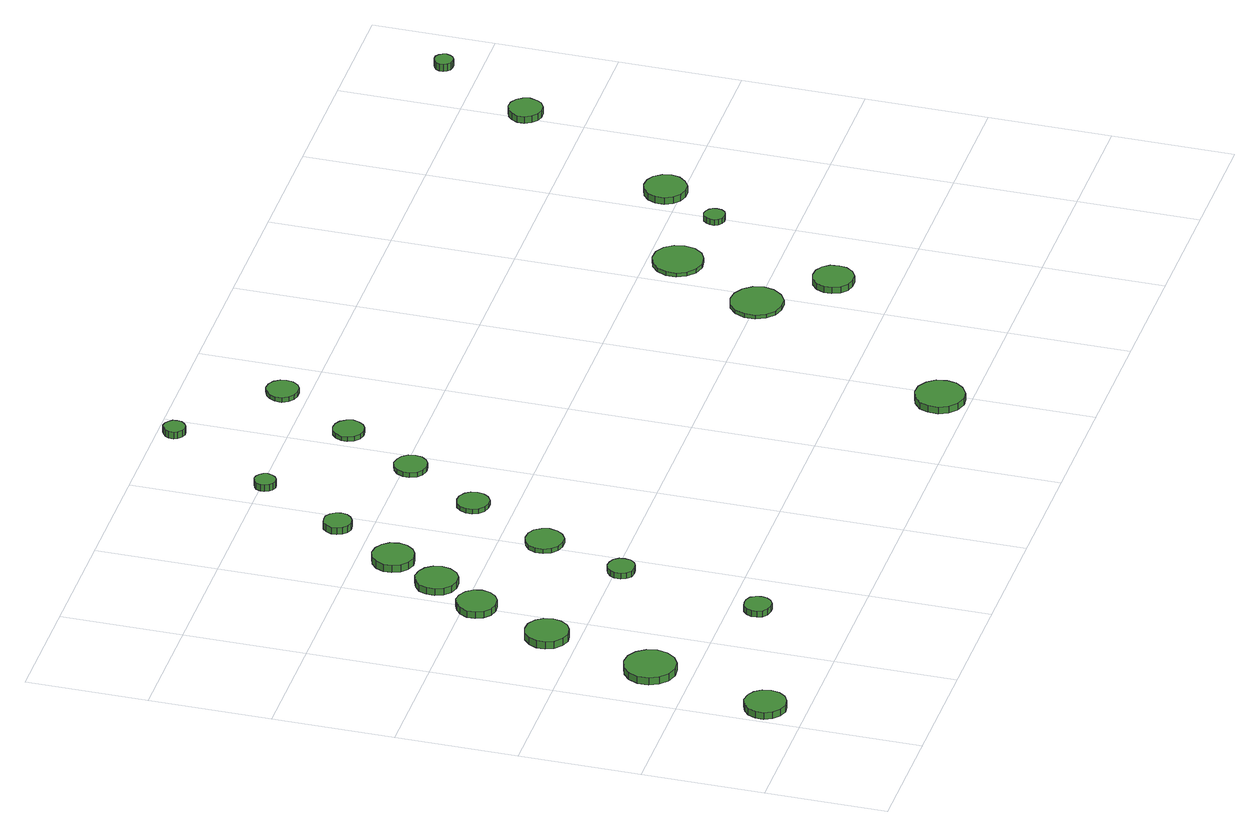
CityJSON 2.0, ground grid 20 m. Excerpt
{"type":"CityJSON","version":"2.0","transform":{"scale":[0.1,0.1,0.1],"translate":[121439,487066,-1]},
"CityObjects":{
"tree1":{"type":"SolitaryVegetationObject","attributes":{"function":"something"},"geometry":[{"type":"MultiSurface","lod":"1","boundaries":[[[0,1,2,3,4,5,6,7,8,9,10,11,12,13,14]],[[15,16,17,18,19,20,21,22,23,24,25,26,27,28,29]],[[0,29,28,1]],[[1,28,27,2]],[[2,27,26,3]],[[3,26,25,4]],[[4,25,24,5]],[[5,24,23,6]],[[6,23,22,7]],[[7,22,21,8]],[[8,21,20,9]],[[9,20,19,10]],[[10,19,18,11]],[[11,18,17,12]],[[12,17,16,13]],[[13,16,15,14]],[[14,15,29,0]]]}]},
"tree2":{"type":"SolitaryVegetationObject","attributes":{"function":"something"},"geometry":[{"type":"MultiSurface","lod":"1","boundaries":[[[30,31,32,33,34,35,36,37,38,39,40,41,42,43,44]],[[45,46,47,48,49,50,51,52,53,54,55,56,57,58,59]],[[30,59,58,31]],[[31,58,57,32]],[[32,57,56,33]],[[33,56,55,34]],[[34,55,54,35]],[[35,54,53,36]],[[36,53,52,37]],[[37,52,51,38]],[[38,51,50,39]],[[39,50,49,40]],[[40,49,48,41]],[[41,48,47,42]],[[42,47,46,43]],[[43,46,45,44]],[[44,45,59,30]]]}]},
"tree3":{"type":"SolitaryVegetationObject","attributes":{"function":"something"},"geometry":[{"type":"MultiSurface","lod":"1","boundaries":[[[60,61,62,63,64,65,66,67,68,69,70,71,72,73,74]],[[75,76,77,78,79,80,81,82,83,84,85,86,87,88,89]],[[60,89,88,61]],[[61,88,87,62]],[[62,87,86,63]],[[63,86,85,64]],[[64,85,84,65]],[[65,84,83,66]],[[66,83,82,67]],[[67,82,81,68]],[[68,81,80,69]],[[69,80,79,70]],[[70,79,78,71]],[[71,78,77,72]],[[72,77,76,73]],[[73,76,75,74]],[[74,75,89,60]]]}]},
"tree4":{"type":"SolitaryVegetationObject","attributes":{"function":"something"},"geometry":[{"type":"MultiSurface","lod":"1","boundaries":[[[90,91,92,93,94,95,96,97,98,99,100,101,102,103,104]],[[105,106,107,108,109,110,111,112,113,114,115,116,117,118,119]],[[90,119,118,91]],[[91,118,117,92]],[[92,117,116,93]],[[93,116,115,94]],[[94,115,114,95]],[[95,114,113,96]],[[96,113,112,97]],[[97,112,111,98]],[[98,111,110,99]],[[99,110,109,100]],[[100,109,108,101]],[[101,108,107,102]],[[102,107,106,103]],[[103,106,105,104]],[[104,105,119,90]]]}]},
"tree5":{"type":"SolitaryVegetationObject","attributes":{"function":"something"},"geometry":[{"type":"MultiSurface","lod":"1","boundaries":[[[120,121,122,123,124,125,126,127,128,129,130,131,132,133,134]],[[135,136,137,138,139,140,141,142,143,144,145,146,147,148,149]],[[120,149,148,121]],[[121,148,147,122]],[[122,147,146,123]],[[123,146,145,124]],[[124,145,144,125]],[[125,144,143,126]],[[126,143,142,127]],[[127,142,141,128]],[[128,141,140,129]],[[129,140,139,130]],[[130,139,138,131]],[[131,138,137,132]],[[132,137,136,133]],[[133,136,135,134]],[[134,135,149,120]]]}]},
"tree6":{"type":"SolitaryVegetationObject","attributes":{"function":"something"},"geometry":[{"type":"MultiSurface","lod":"1","boundaries":[[[150,151,152,153,154,155,156,157,158,159,160,161,162,163,164]],[[165,166,167,168,169,170,171,172,173,174,175,176,177,178,179]],[[150,179,178,151]],[[151,178,177,152]],[[152,177,176,153]],[[153,176,175,154]],[[154,175,174,155]],[[155,174,173,156]],[[156,173,172,157]],[[157,172,171,158]],[[158,171,170,159]],[[159,170,169,160]],[[160,169,168,161]],[[161,168,167,162]],[[162,167,166,163]],[[163,166,165,164]],[[164,165,179,150]]]}]},
"tree7":{"type":"SolitaryVegetationObject","attributes":{"function":"something"},"geometry":[{"type":"MultiSurface","lod":"1","boundaries":[[[180,181,182,183,184,185,186,187,188,189,190,191,192,193,194]],[[195,196,197,198,199,200,201,202,203,204,205,206,207,208,209]],[[180,209,208,181]],[[181,208,207,182]],[[182,207,206,183]],[[183,206,205,184]],[[184,205,204,185]],[[185,204,203,186]],[[186,203,202,187]],[[187,202,201,188]],[[188,201,200,189]],[[189,200,199,190]],[[190,199,198,191]],[[191,198,197,192]],[[192,197,196,193]],[[193,196,195,194]],[[194,195,209,180]]]}]},
"tree8":{"type":"SolitaryVegetationObject","attributes":{"function":"something"},"geometry":[{"type":"MultiSurface","lod":"1","boundaries":[[[210,211,212,213,214,215,216,217,218,219,220,221,222,223,224]],[[225,226,227,228,229,230,231,232,233,234,235,236,237,238,239]],[[210,239,238,211]],[[211,238,237,212]],[[212,237,236,213]],[[213,236,235,214]],[[214,235,234,215]],[[215,234,233,216]],[[216,233,232,217]],[[217,232,231,218]],[[218,231,230,219]],[[219,230,229,220]],[[220,229,228,221]],[[221,228,227,222]],[[222,227,226,223]],[[223,226,225,224]],[[224,225,239,210]]]}]},
"tree9":{"type":"SolitaryVegetationObject","attributes":{"function":"something"},"geometry":[{"type":"MultiSurface","lod":"1","boundaries":[[[240,241,242,243,244,245,246,247,248,249,250,251,252,253,254]],[[255,256,257,258,259,260,261,262,263,264,265,266,267,268,269]],[[240,269,268,241]],[[241,268,267,242]],[[242,267,266,243]],[[243,266,265,244]],[[244,265,264,245]],[[245,264,263,246]],[[246,263,262,247]],[[247,262,261,248]],[[248,261,260,249]],[[249,260,259,250]],[[250,259,258,251]],[[251,258,257,252]],[[252,257,256,253]],[[253,256,255,254]],[[254,255,269,240]]]}]},
"tree10":{"type":"SolitaryVegetationObject","attributes":{"function":"something"},"geometry":[{"type":"MultiSurface","lod":"1","boundaries":[[[270,271,272,273,274,275,276,277,278,279,280,281,282,283,284]],[[285,286,287,288,289,290,291,292,293,294,295,296,297,298,299]],[[270,299,298,271]],[[271,298,297,272]],[[272,297,296,273]],[[273,296,295,274]],[[274,295,294,275]],[[275,294,293,276]],[[276,293,292,277]],[[277,292,291,278]],[[278,291,290,279]],[[279,290,289,280]],[[280,289,288,281]],[[281,288,287,282]],[[282,287,286,283]],[[283,286,285,284]],[[284,285,299,270]]]}]},
"tree11":{"type":"SolitaryVegetationObject","attributes":{"function":"something"},"geometry":[{"type":"MultiSurface","lod":"1","boundaries":[[[300,301,302,303,304,305,306,307,308,309,310,311,312,313,314]],[[315,316,317,318,319,320,321,322,323,324,325,326,327,328,329]],[[300,329,328,301]],[[301,328,327,302]],[[302,327,326,303]],[[303,326,325,304]],[[304,325,324,305]],[[305,324,323,306]],[[306,323,322,307]],[[307,322,321,308]],[[308,321,320,309]],[[309,320,319,310]],[[310,319,318,311]],[[311,318,317,312]],[[312,317,316,313]],[[313,316,315,314]],[[314,315,329,300]]]}]},
"tree12":{"type":"SolitaryVegetationObject","attributes":{"function":"something"},"geometry":[{"type":"MultiSurface","lod":"1","boundaries":[[[330,331,332,333,334,335,336,337,338,339,340,341,342,343,344]],[[345,346,347,348,349,350,351,352,353,354,355,356,357,358,359]],[[330,359,358,331]],[[331,358,357,332]],[[332,357,356,333]],[[333,356,355,334]],[[334,355,354,335]],[[335,354,353,336]],[[336,353,352,337]],[[337,352,351,338]],[[338,351,350,339]],[[339,350,349,340]],[[340,349,348,341]],[[341,348,347,342]],[[342,347,346,343]],[[343,346,345,344]],[[344,345,359,330]]]}]},
"tree13":{"type":"SolitaryVegetationObject","attributes":{"function":"something"},"geometry":[{"type":"MultiSurface","lod":"1","boundaries":[[[360,361,362,363,364,365,366,367,368,369,370,371,372,373,374]],[[375,376,377,378,379,380,381,382,383,384,385,386,387,388,389]],[[360,389,388,361]],[[361,388,387,362]],[[362,387,386,363]],[[363,386,385,364]],[[364,385,384,365]],[[365,384,383,366]],[[366,383,382,367]],[[367,382,381,368]],[[368,381,380,369]],[[369,380,379,370]],[[370,379,378,371]],[[371,378,377,372]],[[372,377,376,373]],[[373,376,375,374]],[[374,375,389,360]]]}]},
"tree14":{"type":"SolitaryVegetationObject","attributes":{"function":"something"},"geometry":[{"type":"MultiSurface","lod":"1","boundaries":[[[390,391,392,393,394,395,396,397,398,399,400,401,402,403,404]],[[405,406,407,408,409,410,411,412,413,414,415,416,417,418,419]],[[390,419,418,391]],[[391,418,417,392]],[[392,417,416,393]],[[393,416,415,394]],[[394,415,414,395]],[[395,414,413,396]],[[396,413,412,397]],[[397,412,411,398]],[[398,411,410,399]],[[399,410,409,400]],[[400,409,408,401]],[[401,408,407,402]],[[402,407,406,403]],[[403,406,405,404]],[[404,405,419,390]]]}]},
"tree15":{"type":"SolitaryVegetationObject","attributes":{"function":"something"},"geometry":[{"type":"MultiSurface","lod":"1","boundaries":[[[420,421,422,423,424,425,426,427,428,429,430,431,432,433,434]],[[435,436,437,438,439,440,441,442,443,444,445,446,447,448,449]],[[420,449,448,421]],[[421,448,447,422]],[[422,447,446,423]],[[423,446,445,424]],[[424,445,444,425]],[[425,444,443,426]],[[426,443,442,427]],[[427,442,441,428]],[[428,441,440,429]],[[429,440,439,430]],[[430,439,438,431]],[[431,438,437,432]],[[432,437,436,433]],[[433,436,435,434]],[[434,435,449,420]]]}]},
"tree16":{"type":"SolitaryVegetationObject","attributes":{"function":"something"},"geometry":[{"type":"MultiSurface","lod":"1","boundaries":[[[450,451,452,453,454,455,456,457,458,459,460,461,462,463,464]],[[465,466,467,468,469,470,471,472,473,474,475,476,477,478,479]],[[450,479,478,451]],[[451,478,477,452]],[[452,477,476,453]],[[453,476,475,454]],[[454,475,474,455]],[[455,474,473,456]],[[456,473,472,457]],[[457,472,471,458]],[[458,471,470,459]],[[459,470,469,460]],[[460,469,468,461]],[[461,468,467,462]],[[462,467,466,463]],[[463,466,465,464]],[[464,465,479,450]]]}]},
"tree17":{"type":"SolitaryVegetationObject","attributes":{"function":"something"},"geometry":[{"type":"MultiSurface","lod":"1","boundaries":[[[480,481,482,483,484,485,486,487,488,489,490,491,492,493,494]],[[495,496,497,498,499,500,501,502,503,504,505,506,507,508,509]],[[480,509,508,481]],[[481,508,507,482]],[[482,507,506,483]],[[483,506,505,484]],[[484,505,504,485]],[[485,504,503,486]],[[486,503,502,487]],[[487,502,501,488]],[[488,501,500,489]],[[489,500,499,490]],[[490,499,498,491]],[[491,498,497,492]],[[492,497,496,493]],[[493,496,495,494]],[[494,495,509,480]]]}]},
"tree18":{"type":"SolitaryVegetationObject","attributes":{"function":"something"},"geometry":[{"type":"MultiSurface","lod":"1","boundaries":[[[510,511,512,513,514,515,516,517,518,519,520,521,522,523,524]],[[525,526,527,528,529,530,531,532,533,534,535,536,537,538,539]],[[510,539,538,511]],[[511,538,537,512]],[[512,537,536,513]],[[513,536,535,514]],[[514,535,534,515]],[[515,534,533,516]],[[516,533,532,517]],[[517,532,531,518]],[[518,531,530,519]],[[519,530,529,520]],[[520,529,528,521]],[[521,528,527,522]],[[522,527,526,523]],[[523,526,525,524]],[[524,525,539,510]]]}]},
"tree19":{"type":"SolitaryVegetationObject","attributes":{"function":"something"},"geometry":[{"type":"MultiSurface","lod":"1","boundaries":[[[540,541,542,543,544,545,546,547,548,549,550,551,552,553,554]],[[555,556,557,558,559,560,561,562,563,564,565,566,567,568,569]],[[540,569,568,541]],[[541,568,567,542]],[[542,567,566,543]],[[543,566,565,544]],[[544,565,564,545]],[[545,564,563,546]],[[546,563,562,547]],[[547,562,561,548]],[[548,561,560,549]],[[549,560,559,550]],[[550,559,558,551]],[[551,558,557,552]],[[552,557,556,553]],[[553,556,555,554]],[[554,555,569,540]]]}]},
"tree20":{"type":"SolitaryVegetationObject","attributes":{"function":"something"},"geometry":[{"type":"MultiSurface","lod":"1","boundaries":[[[570,571,572,573,574,575,576,577,578,579,580,581,582,583,584]],[[585,586,587,588,589,590,591,592,593,594,595,596,597,598,599]],[[570,599,598,571]],[[571,598,597,572]],[[572,597,596,573]],[[573,596,595,574]],[[574,595,594,575]],[[575,594,593,576]],[[576,593,592,577]],[[577,592,591,578]],[[578,591,590,579]],[[579,590,589,580]],[[580,589,588,581]],[[581,588,587,582]],[[582,587,586,583]],[[583,586,585,584]],[[584,585,599,570]]]}]},
"tree21":{"type":"SolitaryVegetationObject","attributes":{"function":"something"},"geometry":[{"type":"MultiSurface","lod":"1","boundaries":[[[600,601,602,603,604,605,606,607,608,609,610,611,612,613,614]],[[615,616,617,618,619,620,621,622,623,624,625,626,627,628,629]],[[600,629,628,601]],[[601,628,627,602]],[[602,627,626,603]],[[603,626,625,604]],[[604,625,624,605]],[[605,624,623,606]],[[606,623,622,607]],[[607,622,621,608]],[[608,621,620,609]],[[609,620,619,610]],[[610,619,618,611]],[[611,618,617,612]],[[612,617,616,613]],[[613,616,615,614]],[[614,615,629,600]]]}]},
"tree22":{"type":"SolitaryVegetationObject","attributes":{"function":"something"},"geometry":[{"type":"MultiSurface","lod":"1","boundaries":[[[630,631,632,633,634,635,636,637,638,639,640,641,642,643,644]],[[645,646,647,648,649,650,651,652,653,654,655,656,657,658,659]],[[630,659,658,631]],[[631,658,657,632]],[[632,657,656,633]],[[633,656,655,634]],[[634,655,654,635]],[[635,654,653,636]],[[636,653,652,637]],[[637,652,651,638]],[[638,651,650,639]],[[639,650,649,640]],[[640,649,648,641]],[[641,648,647,642]],[[642,647,646,643]],[[643,646,645,644]],[[644,645,659,630]]]}]},
"tree23":{"type":"SolitaryVegetationObject","attributes":{"function":"something"},"geometry":[{"type":"MultiSurface","lod":"1","boundaries":[[[660,661,662,663,664,665,666,667,668,669,670,671,672,673,674]],[[675,676,677,678,679,680,681,682,683,684,685,686,687,688,689]],[[660,689,688,661]],[[661,688,687,662]],[[662,687,686,663]],[[663,686,685,664]],[[664,685,684,665]],[[665,684,683,666]],[[666,683,682,667]],[[667,682,681,668]],[[668,681,680,669]],[[669,680,679,670]],[[670,679,678,671]],[[671,678,677,672]],[[672,677,676,673]],[[673,676,675,674]],[[674,675,689,660]]]}]},
"tree24":{"type":"SolitaryVegetationObject","attributes":{"function":"something"},"geometry":[{"type":"MultiSurface","lod":"1","boundaries":[[[690,691,692,693,694,695,696,697,698,699,700,701,702,703,704]],[[705,706,707,708,709,710,711,712,713,714,715,716,717,718,719]],[[690,719,718,691]],[[691,718,717,692]],[[692,717,716,693]],[[693,716,715,694]],[[694,715,714,695]],[[695,714,713,696]],[[696,713,712,697]],[[697,712,711,698]],[[698,711,710,699]],[[699,710,709,700]],[[700,709,708,701]],[[701,708,707,702]],[[702,707,706,703]],[[703,706,705,704]],[[704,705,719,690]]]}]}
},
"vertices":[
[76,67,18],[73,81,18],[65,92,18],[53,99,18],[39,101,18],[25,96,18],[15,87,18],[9,74,18],[9,60,18],[15,47,18],[25,38,18],[39,33,18],[53,35,18],[65,42,18],[73,53,18],[73,53,6],[65,42,6],[53,35,6],[39,33,6],[25,38,6],[15,47,6],[9,60,6],[9,74,6],[15,87,6],[25,96,6],[39,101,6],[53,99,6],[65,92,6],[73,81,6],[76,67,6],
[134,268,23],[130,285,23],[120,299,23],[105,308,23],[88,310,23],[71,304,23],[58,293,23],[51,277,23],[51,259,23],[58,244,23],[71,232,23],[88,226,23],[105,228,23],[120,237,23],[130,251,23],[130,251,10],[120,237,10],[105,228,10],[88,226,10],[71,232,10],[58,244,10],[51,259,10],[51,277,10],[58,293,10],[71,304,10],[88,310,10],[105,308,10],[120,299,10],[130,285,10],[134,268,10],
[179,450,22],[176,465,22],[168,476,22],[155,484,22],[141,485,22],[127,481,22],[116,471,22],[110,458,22],[110,443,22],[116,430,22],[127,420,22],[141,415,22],[155,417,22],[168,424,22],[176,436,22],[176,436,9],[168,424,9],[155,417,9],[141,415,9],[127,420,9],[116,430,9],[110,443,9],[110,458,9],[116,471,9],[127,481,9],[141,485,9],[155,484,9],[168,476,9],[176,465,9],[179,450,9],
[338,156,17],[336,165,17],[331,173,17],[323,177,17],[314,178,17],[305,176,17],[298,169,17],[294,161,17],[294,152,17],[298,143,17],[305,137,17],[314,135,17],[323,135,17],[331,140,17],[336,147,17],[336,147,6],[331,140,6],[323,135,6],[314,135,6],[305,137,6],[298,143,6],[294,152,6],[294,161,6],[298,169,6],[305,176,6],[314,178,6],[323,177,6],[331,173,6],[336,165,6],[338,156,6],
[236,581,18],[233,594,18],[225,605,18],[213,612,18],[200,614,18],[187,609,18],[177,600,18],[171,588,18],[171,574,18],[177,562,18],[187,553,18],[200,549,18],[213,550,18],[225,557,18],[233,568,18],[233,568,6],[225,557,6],[213,550,6],[200,549,6],[187,553,6],[177,562,6],[171,574,6],[171,588,6],[177,600,6],[187,609,6],[200,614,6],[213,612,6],[225,605,6],[233,594,6],[236,581,6],
[286,660,18],[283,674,18],[275,685,18],[263,692,18],[248,694,18],[235,689,18],[224,680,18],[219,667,18],[219,653,18],[224,640,18],[235,630,18],[248,626,18],[263,627,18],[275,634,18],[283,646,18],[283,646,6],[275,634,6],[263,627,6],[248,626,6],[235,630,6],[224,640,6],[219,653,6],[219,667,6],[224,680,6],[235,689,6],[248,694,6],[263,692,6],[275,685,6],[283,674,6],[286,660,6],
[388,392,16],[387,401,16],[381,409,16],[373,413,16],[364,414,16],[355,411,16],[348,405,16],[344,397,16],[344,387,16],[348,379,16],[355,372,16],[364,370,16],[373,371,16],[381,375,16],[387,383,16],[387,383,6],[381,375,6],[373,371,6],[364,370,6],[355,372,6],[348,379,6],[344,387,6],[344,397,6],[348,405,6],[355,411,6],[364,414,6],[373,413,6],[381,409,6],[387,401,6],[388,392,6],
[332,743,19],[329,757,19],[321,768,19],[309,775,19],[295,777,19],[281,772,19],[271,763,19],[265,750,19],[265,736,19],[271,723,19],[281,714,19],[295,709,19],[309,711,19],[321,718,19],[329,729,19],[329,729,6],[321,718,6],[309,711,6],[295,709,6],[281,714,6],[271,723,6],[265,736,6],[265,750,6],[271,763,6],[281,772,6],[295,777,6],[309,775,6],[321,768,6],[329,757,6],[332,743,6],
[444,530,14],[441,542,14],[434,553,14],[423,559,14],[410,560,14],[398,556,14],[388,548,14],[383,536,14],[383,523,14],[388,512,14],[398,503,14],[410,499,14],[423,500,14],[434,507,14],[441,517,14],[441,517,6],[434,507,6],[423,500,6],[410,499,6],[398,503,6],[388,512,6],[383,523,6],[383,536,6],[388,548,6],[398,556,6],[410,560,6],[423,559,6],[434,553,6],[441,542,6],[444,530,6],
[394,854,18],[392,863,18],[386,871,18],[378,876,18],[369,876,18],[360,874,18],[353,867,18],[349,858,18],[349,849,18],[353,840,18],[360,834,18],[369,831,18],[378,832,18],[386,837,18],[392,844,18],[392,844,6],[386,837,6],[378,832,6],[369,831,6],[360,834,6],[353,840,6],[349,849,6],[349,858,6],[353,867,6],[360,874,6],[369,876,6],[378,876,6],[386,871,6],[392,863,6],[394,854,6],
[516,667,14],[514,678,14],[508,686,14],[498,692,14],[488,693,14],[477,690,14],[469,682,14],[465,672,14],[465,662,14],[469,652,14],[477,645,14],[488,641,14],[498,642,14],[508,648,14],[514,657,14],[514,657,6],[508,648,6],[498,642,6],[488,641,6],[477,645,6],[469,652,6],[465,662,6],[465,672,6],[469,682,6],[477,690,6],[488,693,6],[498,692,6],[508,686,6],[514,678,6],[516,667,6],
[474,996,18],[472,1003,18],[468,1008,18],[462,1012,18],[455,1013,18],[448,1010,18],[443,1006,18],[440,999,18],[440,992,18],[443,985,18],[448,981,18],[455,978,18],[462,979,18],[468,983,18],[472,989,18],[472,989,6],[468,983,6],[462,979,6],[455,978,6],[448,981,6],[443,985,6],[440,992,6],[440,999,6],[443,1006,6],[448,1010,6],[455,1013,6],[462,1012,6],[468,1008,6],[472,1003,6],[474,996,6],
[594,790,14],[592,801,14],[585,810,14],[576,815,14],[565,817,14],[554,813,14],[546,806,14],[541,796,14],[541,785,14],[546,774,14],[554,767,14],[565,764,14],[576,765,14],[585,770,14],[592,779,14],[592,779,6],[585,770,6],[576,765,6],[565,764,6],[554,767,6],[546,774,6],[541,785,6],[541,796,6],[546,806,6],[554,813,6],[565,817,6],[576,815,6],[585,810,6],[592,801,6],[594,790,6],
[667,912,14],[664,922,14],[658,931,14],[649,936,14],[639,937,14],[629,934,14],[621,927,14],[616,917,14],[616,907,14],[621,897,14],[629,890,14],[639,887,14],[649,888,14],[658,893,14],[664,902,14],[664,902,6],[658,893,6],[649,888,6],[639,887,6],[629,890,6],[621,897,6],[616,907,6],[616,917,6],[621,927,6],[629,934,6],[639,937,6],[649,936,6],[658,931,6],[664,922,6],[667,912,6],
[585,1174,18],[584,1181,18],[579,1187,18],[573,1191,18],[566,1192,18],[559,1189,18],[553,1184,18],[550,1178,18],[550,1170,18],[553,1164,18],[559,1159,18],[566,1156,18],[573,1157,18],[579,1161,18],[584,1167,18],[584,1167,6],[579,1161,6],[573,1157,6],[566,1156,6],[559,1159,6],[553,1164,6],[550,1170,6],[550,1178,6],[553,1184,6],[559,1189,6],[566,1192,6],[573,1191,6],[579,1187,6],[584,1181,6],[585,1174,6],
[1022,48,19],[1019,65,19],[1009,78,19],[994,87,19],[978,88,19],[962,83,19],[949,72,19],[943,57,19],[943,40,19],[949,25,19],[962,14,19],[978,8,19],[994,10,19],[1009,19,19],[1019,32,19],[1019,32,7],[1009,19,7],[994,10,7],[978,8,7],[962,14,7],[949,25,7],[943,40,7],[943,57,7],[949,72,7],[962,83,7],[978,88,7],[994,87,7],[1009,78,7],[1019,65,7],[1022,48,7],
[751,1043,14],[749,1053,14],[743,1062,14],[733,1068,14],[722,1069,14],[712,1065,14],[704,1058,14],[699,1048,14],[699,1037,14],[704,1027,14],[712,1020,14],[722,1017,14],[733,1018,14],[743,1023,14],[749,1032,14],[749,1032,6],[743,1023,6],[733,1018,6],[722,1017,6],[712,1020,6],[704,1027,6],[699,1037,6],[699,1048,6],[704,1058,6],[712,1065,6],[722,1069,6],[733,1068,6],[743,1062,6],[749,1053,6],[751,1043,6],
[1218,400,13],[1214,417,13],[1203,431,13],[1188,440,13],[1171,442,13],[1154,437,13],[1141,425,13],[1134,409,13],[1134,391,13],[1141,375,13],[1154,363,13],[1171,358,13],[1188,359,13],[1203,368,13],[1214,383,13],[1214,383,6],[1203,368,6],[1188,359,6],[1171,358,6],[1154,363,6],[1141,375,6],[1134,391,6],[1134,409,6],[1141,425,6],[1154,437,6],[1171,442,6],[1188,440,6],[1203,431,6],[1214,417,6],[1218,400,6],
[1303,302,17],[1301,316,17],[1293,327,17],[1281,334,17],[1267,335,17],[1254,331,17],[1244,322,17],[1238,309,17],[1238,296,17],[1244,283,17],[1254,274,17],[1267,270,17],[1281,271,17],[1293,278,17],[1301,289,17],[1301,289,6],[1293,278,6],[1281,271,6],[1267,270,6],[1254,274,6],[1244,283,6],[1238,296,6],[1238,309,6],[1244,322,6],[1254,331,6],[1267,335,6],[1281,334,6],[1293,327,6],[1301,316,6],[1303,302,6],
[1300,552,13],[1297,568,13],[1287,582,13],[1272,591,13],[1255,592,13],[1239,587,13],[1226,576,13],[1219,560,13],[1219,543,13],[1226,528,13],[1239,516,13],[1255,511,13],[1272,513,13],[1287,521,13],[1297,535,13],[1297,535,6],[1287,521,6],[1272,513,6],[1255,511,6],[1239,516,6],[1226,528,6],[1219,543,6],[1219,560,6],[1226,576,6],[1239,587,6],[1255,592,6],[1272,591,6],[1287,582,6],[1297,568,6],[1300,552,6],
[1414,531,16],[1413,538,16],[1409,543,16],[1403,547,16],[1396,548,16],[1389,546,16],[1384,541,16],[1381,534,16],[1381,527,16],[1384,521,16],[1389,516,16],[1396,514,16],[1403,515,16],[1409,518,16],[1413,524,16],[1413,524,6],[1409,518,6],[1403,515,6],[1396,514,6],[1389,516,6],[1384,521,6],[1381,527,6],[1381,534,6],[1384,541,6],[1389,546,6],[1396,548,6],[1403,547,6],[1409,543,6],[1413,538,6],[1414,531,6],
[1487,626,18],[1484,640,18],[1475,652,18],[1463,659,18],[1449,660,18],[1435,656,18],[1425,646,18],[1419,633,18],[1419,619,18],[1425,606,18],[1435,596,18],[1449,592,18],[1463,593,18],[1475,601,18],[1484,612,18],[1484,612,6],[1475,601,6],[1463,593,6],[1449,592,6],[1435,596,6],[1425,606,6],[1419,619,6],[1419,633,6],[1425,646,6],[1435,656,6],[1449,660,6],[1463,659,6],[1475,652,6],[1484,640,6],[1487,626,6],
[1634,897,24],[1631,908,24],[1625,917,24],[1615,923,24],[1603,924,24],[1592,920,24],[1584,913,24],[1579,902,24],[1579,891,24],[1584,880,24],[1592,873,24],[1603,869,24],[1615,870,24],[1625,876,24],[1631,885,24],[1631,885,12],[1625,876,12],[1615,870,12],[1603,869,12],[1592,873,12],[1584,880,12],[1579,891,12],[1579,902,12],[1584,913,12],[1592,920,12],[1603,924,12],[1615,923,12],[1625,917,12],[1631,908,12],[1634,897,12],
[1714,1055,30],[1712,1061,30],[1709,1066,30],[1703,1070,30],[1697,1070,30],[1691,1068,30],[1686,1064,30],[1683,1058,30],[1683,1052,30],[1686,1046,30],[1691,1042,30],[1697,1040,30],[1703,1040,30],[1709,1044,30],[1712,1049,30],[1712,1049,17],[1709,1044,17],[1703,1040,17],[1697,1040,17],[1691,1042,17],[1686,1046,17],[1683,1052,17],[1683,1058,17],[1686,1064,17],[1691,1068,17],[1697,1070,17],[1703,1070,17],[1709,1066,17],[1712,1061,17],[1714,1055,17]
]}
